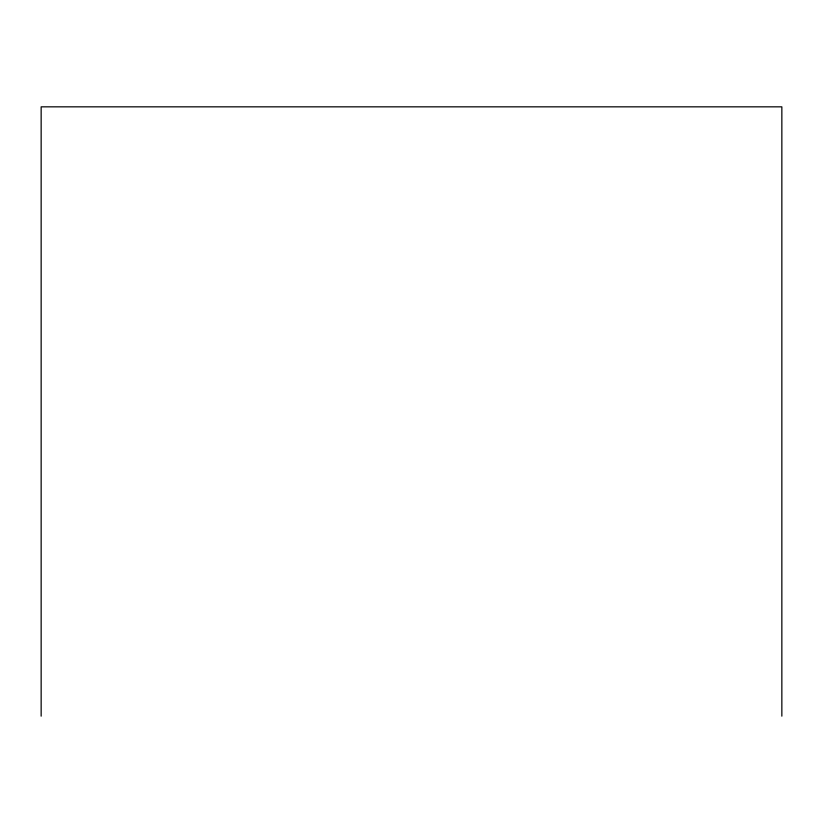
<?xml version="1.0" encoding="UTF-8"?>
<svg xmlns="http://www.w3.org/2000/svg" width="823" height="823" viewBox="0 0 823 823"><rect width="100%" height="100%" fill="white"/><g stroke="black" fill="none" stroke-linecap="round" stroke-linejoin="round"><path stroke-width="1.23" d="M781.85 716.164L781.85 106.836L41.15 106.836L41.15 716.164"/></g></svg>
